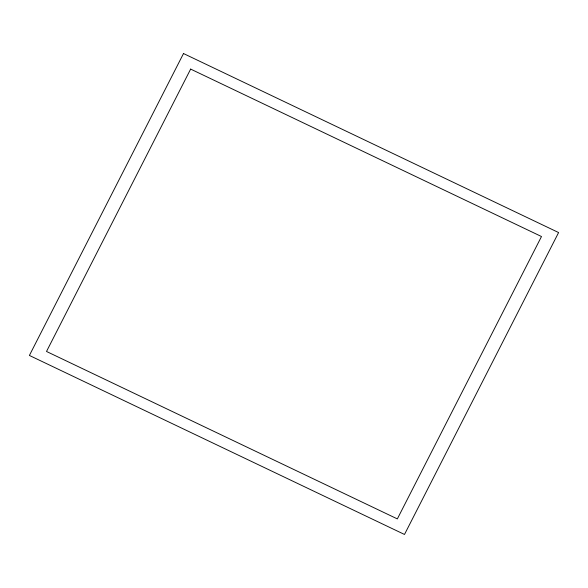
<?xml version="1.0" encoding="UTF-8"?>
<svg xmlns="http://www.w3.org/2000/svg" width="588" height="588" viewBox="0 0 588 588"><rect width="100%" height="100%" fill="white"/><g stroke="black" fill="none" stroke-linecap="round" stroke-linejoin="round"><path stroke-width="0.88" d="M183.507 53.537L29.4 355.446L404.493 534.463L558.6 232.554L183.507 53.537M190.652 69.09L46.511 351.47L397.348 518.91L541.489 236.53L190.652 69.09"/></g></svg>
